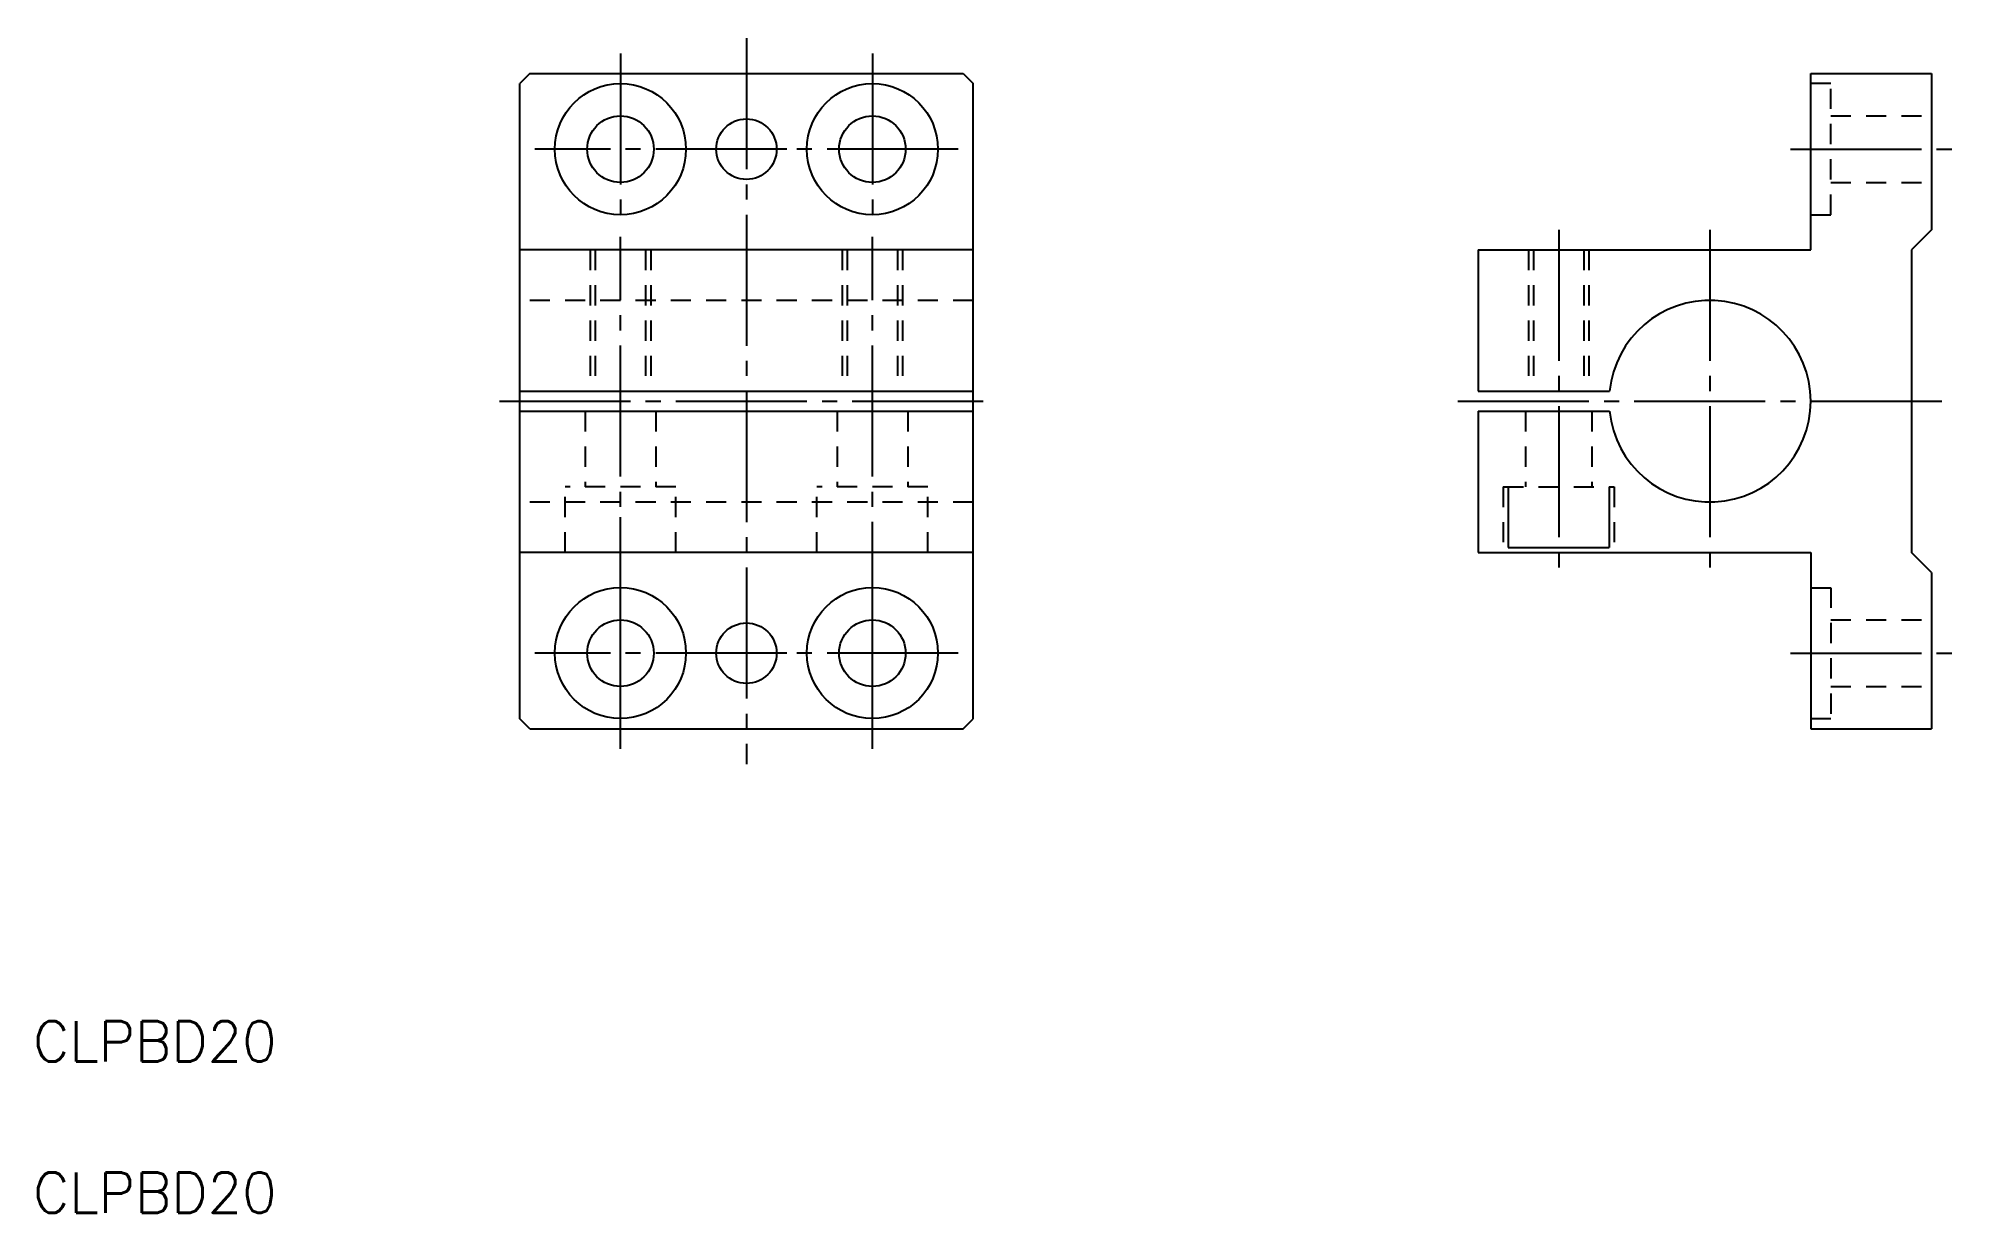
# Model space of a CAD drawing. Extents: x 45 to 234, y 107 to 223.
import ezdxf

# ---------------------------------------------------------------- set-up
doc = ezdxf.new("R2010")
doc.units = 0
doc.linetypes.add('CENTER', pattern=[17.5, 13, -1.5, 1.5, -1.5])
doc.linetypes.add('DASHED', pattern=[3.5, 2, -1.5])
doc.layers.get('0').update_dxf_attribs({"linetype": 'CONTINUOUS'})
doc.layers.add('CENTER', color=1, linetype='CENTER')
doc.styles.get("Standard").update_dxf_attribs({"font": 'txt.shx', "bigfont": '@extfont2.shx'})

msp = doc.modelspace()

# ---------------------------------------------------------------- linework, layer by layer
at = {"color": 7, "linetype": 'CONTINUOUS'}
for p, q in [((93.38, 219.61), (92.38, 218.61)), ((92.38, 155.61), (92.38, 218.61)), ((93.38, 219.61), (136.38, 219.61)), ((136.38, 219.61), (137.38, 218.61)), ((137.38, 155.61), (137.38, 218.61)), ((220.48, 202.11), (220.48, 219.61)), ((220.48, 219.61), (232.48, 219.61)), ((232.48, 219.61), (232.48, 204.11)), ((232.48, 204.11), (230.48, 202.11)), ((137.38, 202.11), (92.38, 202.11)), ((187.48, 202.11), (187.48, 188.11)), ((187.48, 202.11), (220.48, 202.11)), ((230.48, 202.11), (230.48, 172.11)), ((92.38, 188.11), (137.38, 188.11)), ((187.48, 188.11), (200.53, 188.11)), ((92.38, 186.11), (137.38, 186.11)), ((187.48, 186.11), (200.53, 186.11)), ((187.48, 186.11), (187.48, 172.11)), ((137.38, 172.11), (92.38, 172.11)), ((187.48, 172.11), (220.48, 172.11)), ((220.48, 172.11), (220.48, 154.61)), ((232.48, 170.11), (230.48, 172.11)), ((232.48, 170.11), (232.48, 154.61)), ((93.38, 154.61), (92.38, 155.61)), ((93.38, 154.61), (136.38, 154.61)), ((136.38, 154.61), (137.38, 155.61)), ((220.48, 154.61), (232.48, 154.61))]:
    msp.add_line(p, q, dxfattribs=at)
at = {"color": 3, "linetype": 'DASHED'}
for p, q in [((222.48, 218.61), (220.48, 218.61)), ((222.48, 205.61), (222.48, 218.61)), ((222.48, 215.41), (232.48, 215.41)), ((222.48, 208.81), (232.48, 208.81)), ((220.48, 205.61), (222.48, 205.61)), ((99.38, 202.11), (99.38, 188.11)), ((99.88, 202.11), (99.88, 188.11)), ((104.88, 202.11), (104.88, 188.11)), ((105.38, 202.11), (105.38, 188.11)), ((124.38, 202.11), (124.38, 188.11)), ((124.88, 202.11), (124.88, 188.11)), ((129.88, 202.11), (129.88, 188.11)), ((130.38, 202.11), (130.38, 188.11)), ((192.48, 202.11), (192.48, 188.11)), ((192.98, 202.11), (192.98, 188.11)), ((197.98, 202.11), (197.98, 188.11)), ((198.48, 202.11), (198.48, 188.11)), ((137.38, 197.11), (92.38, 197.11)), ((98.88, 186.11), (98.88, 178.61)), ((105.88, 186.11), (105.88, 178.61)), ((123.88, 186.11), (123.88, 178.61)), ((130.88, 186.11), (130.88, 178.61)), ((192.18, 186.11), (192.18, 178.61)), ((198.78, 186.11), (198.78, 178.61)), ((96.88, 172.11), (96.88, 178.61)), ((107.88, 178.61), (96.88, 178.61)), ((107.88, 172.11), (107.88, 178.61)), ((121.88, 172.11), (121.88, 178.61)), ((132.88, 178.61), (121.88, 178.61)), ((132.88, 172.11), (132.88, 178.61)), ((189.98, 178.61), (200.98, 178.61)), ((189.98, 178.61), (189.98, 172.11)), ((200.98, 178.61), (200.98, 172.11)), ((137.38, 177.11), (92.38, 177.11)), ((220.48, 168.61), (222.48, 168.61)), ((222.48, 168.61), (222.48, 155.61)), ((222.48, 165.41), (232.48, 165.41)), ((222.48, 158.81), (232.48, 158.81)), ((222.48, 155.61), (220.48, 155.61))]:
    msp.add_line(p, q, dxfattribs=at)
at = {"color": 3, "linetype": 'CONTINUOUS'}
for p, q in [((190.48, 178.61), (190.48, 172.61)), ((200.48, 178.61), (200.48, 172.61)), ((190.48, 172.61), (200.48, 172.61))]:
    msp.add_line(p, q, dxfattribs=at)
at = {"color": 7, "linetype": 'CONTINUOUS'}
for centre, radius in [((102.38, 212.11), 6.5), ((127.38, 212.11), 6.5), ((102.38, 212.11), 3.3), ((114.88, 212.11), 3), ((127.38, 212.11), 3.3), ((102.38, 162.13), 6.5), ((127.38, 162.13), 6.5), ((102.38, 162.11), 3.3), ((127.38, 162.11), 3.3), ((114.88, 162.11), 3)]:
    msp.add_circle(centre, radius, dxfattribs=at)
msp.add_arc((210.48, 187.11), 10, 185.7392, 174.2608, dxfattribs=at)
at = {"layer": 'CENTER', "color": 1, "linetype": 'CENTER'}
for p, q in [((114.88, 223.11), (114.88, 151.11)), ((102.38, 221.61), (102.38, 204.61)), ((127.38, 221.61), (127.38, 204.61)), ((118.88, 212.11), (93.88, 212.11)), ((135.88, 212.11), (118.88, 212.11)), ((218.48, 212.11), (234.48, 212.11)), ((102.38, 162.13), (102.38, 203.41)), ((127.38, 162.13), (127.38, 203.41)), ((195.48, 204.11), (195.48, 170.11)), ((210.48, 204.11), (210.48, 170.11)), ((90.38, 187.11), (139.38, 187.11)), ((185.48, 187.11), (234.48, 187.11)), ((102.38, 152.61), (102.38, 175.61)), ((127.38, 152.61), (127.38, 169.61)), ((118.88, 162.11), (93.88, 162.11)), ((135.88, 162.11), (118.88, 162.11)), ((218.48, 162.11), (234.48, 162.11))]:
    msp.add_line(p, q, dxfattribs=at)

# ---------------------------------------------------------------- texts
at = {"color": 7, "linetype": 'CONTINUOUS'}
for p in [(44.1, 121.61), (44.1, 106.61)]:
    msp.add_text('CLPBD20', height=4, dxfattribs=at).set_placement(p)

doc.saveas('drawing.dxf')
